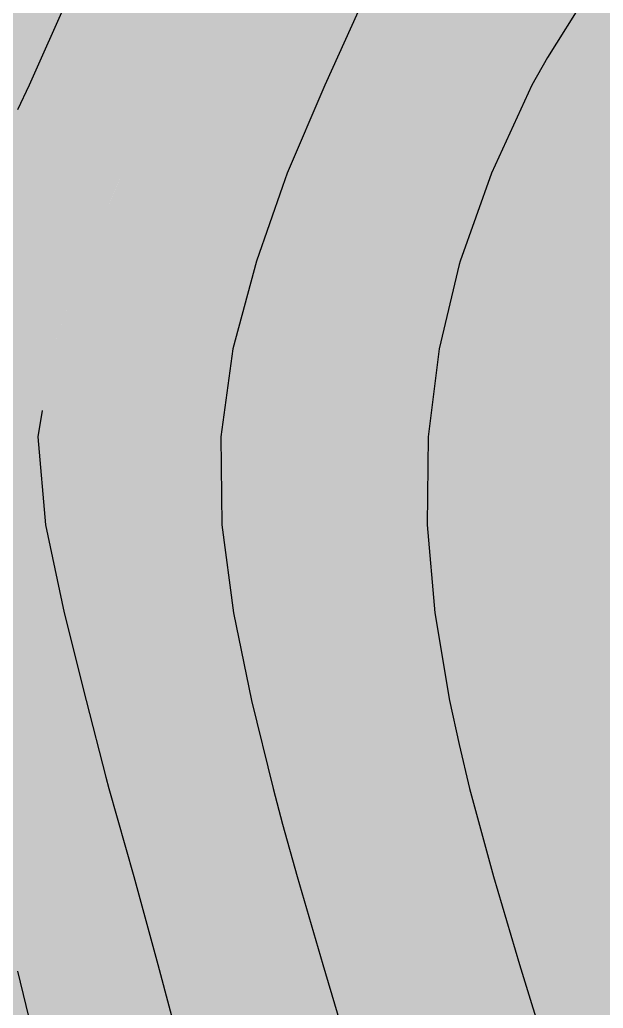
# Model space of a CAD drawing. Header units: inches. Extents: x 79.49066 to 79.49309, y 16.68944 to 16.6915.
# Drawn here: x 79.4924326 to 79.4925635, y 16.6898644 to 16.6900863 of the extents above; entities that cross this region are included whole.
import ezdxf

# ---------------------------------------------------------------- set-up
doc = ezdxf.new("R2010")
doc.units = ezdxf.units.IN
doc.header["$MEASUREMENT"] = 0
doc.layers.add('Contours_csv_excel_file_grd', color=7, linetype='CONTINUOUS')

msp = doc.modelspace()

# ---------------------------------------------------------------- hatches: boundary and pattern name
at = {"layer": 'Contours_csv_excel_file_grd', "true_color": 0x5438ff}
msp.add_hatch(color=180, dxfattribs=at).paths.add_polyline_path([(79.49250659, 16.689519), (79.49250239, 16.68953874), (79.49249826, 16.68955847), (79.49249416, 16.68957821), (79.49249369, 16.6895805), (79.49249157, 16.68959073), (79.49249015, 16.68959795), (79.49248625, 16.68961769), (79.49248234, 16.68963742), (79.4924784, 16.68965716), (79.49247441, 16.6896769), (79.49247174, 16.68968978), (79.49247041, 16.68969664), (79.49246705, 16.68971346), (79.49246647, 16.68971637), (79.49246244, 16.68973611), (79.49245831, 16.68975585), (79.49245405, 16.68977559), (79.49245191, 16.68978509), (79.49244979, 16.68979532), (79.49244554, 16.68981506), (79.49244182, 16.68983172), (79.49244114, 16.6898348), (79.49243654, 16.68985454), (79.49243209, 16.68987274), (79.49243175, 16.68987427), (79.49242713, 16.68989401), (79.49242228, 16.68991375), (79.49241773, 16.68993119), (79.49241713, 16.68993348), (79.49241226, 16.68995084), (79.49241168, 16.68995322), (79.49240685, 16.68997296), (79.4924023, 16.6899927), (79.49240582, 16.69001243), (79.49241226, 16.69002575), (79.49241558, 16.69003217), (79.49241664, 16.69003426), (79.49242566, 16.69005191), (79.49243209, 16.69006613), (79.49243474, 16.69007165), (79.49243675, 16.69007618), (79.49244351, 16.69009138), (79.49245109, 16.69011112), (79.49245191, 16.69011353), (79.49245633, 16.69012511), (79.49245853, 16.69013086), (79.49246495, 16.6901506), (79.49247023, 16.69017033), (79.49247174, 16.69017626), (79.49247818, 16.69019007), (79.49248012, 16.69019187), (79.49249157, 16.69020249), (79.49250023, 16.69020981), (79.49251139, 16.69021841), (79.49251353, 16.69021997), (79.49252661, 16.69022955), (79.49253122, 16.69023305), (79.49253939, 16.69023867), (79.49255104, 16.69024668), (79.49255521, 16.69024928), (79.49256699, 16.69025686), (79.49257087, 16.69025936), (79.49258699, 16.69026902), (79.4925907, 16.6902712), (79.49259645, 16.69027438), (79.49261052, 16.69028216), (79.49262249, 16.69028876), (79.49262559, 16.69029036), (79.49263035, 16.69029281), (79.49265017, 16.69030349), (79.49265047, 16.69030366), (79.49265892, 16.69030849), (79.49266893, 16.69031409), (79.49267, 16.69031469), (79.49267, 16.69032317), (79.49267, 16.69032823), (79.49267, 16.69033238), (79.49267, 16.69034269), (79.49267, 16.69034797), (79.49267, 16.69035471), (79.49265906, 16.69034797), (79.49265017, 16.69034269), (79.49263035, 16.69033238), (79.49262108, 16.69032823), (79.49261052, 16.69032317), (79.49259201, 16.69031469), (79.4925907, 16.69031409), (79.49257964, 16.69030849), (79.49257087, 16.69030366), (79.49257062, 16.69030349), (79.4925547, 16.69029281), (79.49255104, 16.69029036), (79.49254915, 16.69028876), (79.49254092, 16.69028216), (79.49253122, 16.69027438), (79.49252786, 16.6902712), (79.49252556, 16.69026902), (79.4925143, 16.69025936), (79.49251139, 16.69025686), (79.49250369, 16.69024928), (79.49250071, 16.69024668), (79.49249157, 16.69023867), (79.49248605, 16.69023305), (79.49248261, 16.69022955), (79.49247174, 16.69021997), (79.49247045, 16.69021841), (79.49246337, 16.69020981), (79.49245869, 16.69020249), (79.49245191, 16.69019187), (79.49245109, 16.69019007), (79.49244777, 16.69017626), (79.49244635, 16.69017033), (79.4924409, 16.6901506), (79.49243427, 16.69013086), (79.49243209, 16.69012511), (79.49242798, 16.69011353), (79.49242713, 16.69011112), (79.49241919, 16.69009138), (79.49241226, 16.69007618), (79.49241036, 16.69007165), (79.49240786, 16.69006613), (79.49240142, 16.69005191), (79.49239243, 16.69003426), (79.49239155, 16.69003217), (79.492389, 16.69002575), (79.4923837, 16.69001243), (79.49238125, 16.6899927), (79.49238414, 16.68997296), (79.49238798, 16.68995322), (79.49238846, 16.68995084), (79.49239199, 16.68993348), (79.49239243, 16.68993119), (79.49239637, 16.68991375), (79.49240053, 16.68989401), (79.49240446, 16.68987427), (79.49240475, 16.68987274), (79.49240819, 16.68985454), (79.49241174, 16.6898348), (79.49241226, 16.68983172), (79.49241536, 16.68981506), (79.49241885, 16.68979532), (79.49242059, 16.68978509), (79.49242221, 16.68977559), (79.49242546, 16.68975585), (79.4924286, 16.68973611), (79.49243166, 16.68971637), (79.49243209, 16.68971346), (79.49243475, 16.68969664), (79.49243581, 16.68968978), (79.49243778, 16.6896769), (79.49244074, 16.68965716), (79.49244364, 16.68963742), (79.49244651, 16.68961769), (79.49244938, 16.68959795), (79.49245043, 16.68959073), (79.49245191, 16.6895805), (79.49245227, 16.68957821), (79.49245529, 16.68955847), (79.49245836, 16.68953874), (79.4924615, 16.689519)])
at = {"layer": 'Contours_csv_excel_file_grd', "true_color": 0x5e3fff}
msp.add_hatch(color=173, dxfattribs=at).paths.add_polyline_path([(79.49255574, 16.689519), (79.49255104, 16.6895361), (79.49255035, 16.68953874), (79.49254519, 16.68955847), (79.49254005, 16.68957821), (79.49253679, 16.68959073), (79.49253491, 16.68959795), (79.49253122, 16.68961207), (79.49252983, 16.68961769), (79.4925249, 16.68963742), (79.49251993, 16.68965716), (79.4925149, 16.6896769), (79.49251155, 16.68968978), (79.49251139, 16.6896904), (79.49250988, 16.68969664), (79.49250496, 16.68971637), (79.49249995, 16.68973611), (79.49249482, 16.68975585), (79.49249157, 16.68976803), (79.49248969, 16.68977559), (79.49248726, 16.68978509), (79.49248464, 16.68979532), (79.49247945, 16.68981506), (79.4924741, 16.6898348), (79.49247174, 16.68984324), (79.49246882, 16.68985454), (79.49246399, 16.68987274), (79.49246358, 16.68987427), (79.49245819, 16.68989401), (79.49245263, 16.68991375), (79.49245191, 16.68991632), (79.49244751, 16.68993348), (79.49244319, 16.68995084), (79.4924426, 16.68995322), (79.49243839, 16.68997296), (79.49243666, 16.6899927), (79.49244005, 16.69001243), (79.49244492, 16.69002575), (79.49244727, 16.69003217), (79.49245191, 16.69004319), (79.49245564, 16.69005191), (79.49246191, 16.69006613), (79.49246434, 16.69007165), (79.49247174, 16.69008972), (79.49247248, 16.69009138), (79.4924811, 16.69011112), (79.49248209, 16.69011353), (79.49248923, 16.69013086), (79.49249157, 16.69013665), (79.49249887, 16.6901506), (79.49251139, 16.6901699), (79.49251177, 16.69017033), (79.4925183, 16.69017626), (79.49253122, 16.69018797), (79.49253407, 16.69019007), (79.49255104, 16.69020127), (79.49255316, 16.69020249), (79.49256591, 16.69020981), (79.49257087, 16.69021265), (79.49258172, 16.69021841), (79.4925907, 16.69022317), (79.49260174, 16.69022955), (79.49260779, 16.69023305), (79.49261052, 16.69023463), (79.49262941, 16.69024668), (79.49263035, 16.69024728), (79.4926334, 16.69024928), (79.49264994, 16.69025936), (79.49265017, 16.6902595), (79.49266578, 16.69026902), (79.49266951, 16.6902712), (79.49267, 16.69027148), (79.49267, 16.69028216), (79.49267, 16.69028876), (79.49267, 16.69029281), (79.49267, 16.69030349), (79.49267, 16.69030849), (79.49267, 16.69031469), (79.49265892, 16.69030849), (79.49265017, 16.69030349), (79.49263035, 16.69029281), (79.49262249, 16.69028876), (79.49261052, 16.69028216), (79.49259121, 16.69027148), (79.4925907, 16.6902712), (79.49258699, 16.69026902), (79.49257111, 16.6902595), (79.49257087, 16.69025936), (79.49255521, 16.69024928), (79.492552, 16.69024728), (79.49255104, 16.69024668), (79.49253352, 16.69023463), (79.49253122, 16.69023305), (79.49252661, 16.69022955), (79.4925179, 16.69022317), (79.49251139, 16.69021841), (79.49250392, 16.69021265), (79.49250023, 16.69020981), (79.49249157, 16.69020249), (79.49249025, 16.69020127), (79.49247818, 16.69019007), (79.4924772, 16.69018797), (79.49247174, 16.69017626), (79.49247023, 16.69017033), (79.49247012, 16.6901699), (79.49246495, 16.6901506), (79.49246042, 16.69013665), (79.49245853, 16.69013086), (79.49245191, 16.69011353), (79.49245109, 16.69011112), (79.49244351, 16.69009138), (79.49244277, 16.69008972), (79.49243474, 16.69007165), (79.49243209, 16.69006613), (79.49242566, 16.69005191), (79.49242121, 16.69004319), (79.49241558, 16.69003217), (79.49241226, 16.69002575), (79.49240582, 16.69001243), (79.4924023, 16.6899927), (79.49240685, 16.68997296), (79.49241168, 16.68995322), (79.49241226, 16.68995084), (79.49241713, 16.68993348), (79.49242161, 16.68991632), (79.49242228, 16.68991375), (79.49242713, 16.68989401), (79.49243175, 16.68987427), (79.49243209, 16.68987274), (79.49243654, 16.68985454), (79.49243917, 16.68984324), (79.49244114, 16.6898348), (79.49244554, 16.68981506), (79.49244979, 16.68979532), (79.49245191, 16.68978509), (79.49245405, 16.68977559), (79.49245568, 16.68976803), (79.49245831, 16.68975585), (79.49246244, 16.68973611), (79.49246647, 16.68971637), (79.49247041, 16.68969664), (79.49247162, 16.6896904), (79.49247174, 16.68968978), (79.49247441, 16.6896769), (79.4924784, 16.68965716), (79.49248234, 16.68963742), (79.49248625, 16.68961769), (79.49248736, 16.68961207), (79.49249015, 16.68959795), (79.49249157, 16.68959073), (79.49249416, 16.68957821), (79.49249826, 16.68955847), (79.49250239, 16.68953874), (79.49250296, 16.6895361), (79.49250659, 16.689519)])
at = {"layer": 'Contours_csv_excel_file_grd', "true_color": 0x6845ff}
msp.add_hatch(color=173, dxfattribs=at).paths.add_polyline_path([(79.49261017, 16.689519), (79.49260463, 16.6895361), (79.49260378, 16.68953874), (79.49259739, 16.68955847), (79.49259099, 16.68957821), (79.4925907, 16.68957911), (79.49258485, 16.68959795), (79.49258045, 16.68961207), (79.4925787, 16.68961769), (79.4925725, 16.68963742), (79.49257087, 16.68964254), (79.49256648, 16.68965716), (79.49256047, 16.6896769), (79.4925563, 16.6896904), (79.49255438, 16.68969664), (79.49255104, 16.68970724), (79.49254835, 16.68971637), (79.49254241, 16.68973611), (79.49253637, 16.68975585), (79.49253255, 16.68976803), (79.49253122, 16.68977229), (79.49253025, 16.68977559), (79.49252437, 16.68979532), (79.49251837, 16.68981506), (79.49251225, 16.6898348), (79.49251139, 16.68983753), (79.49250973, 16.68984324), (79.49250644, 16.68985454), (79.49250065, 16.68987427), (79.49249487, 16.68989401), (79.49249157, 16.68990573), (79.49248944, 16.68991375), (79.49248881, 16.68991632), (79.49248463, 16.68993348), (79.49248055, 16.68995322), (79.49247793, 16.68997296), (79.4924777, 16.6899927), (79.49248045, 16.69001243), (79.49248576, 16.69003217), (79.49248958, 16.69004319), (79.49249157, 16.6900489), (79.49249265, 16.69005191), (79.49250103, 16.69007165), (79.49250921, 16.69008972), (79.49250996, 16.69009138), (79.49251139, 16.69009435), (79.49252079, 16.69011112), (79.49253122, 16.69012739), (79.49253391, 16.69013086), (79.49253934, 16.69013665), (79.49255104, 16.69014915), (79.4925527, 16.6901506), (79.49257087, 16.69016389), (79.49258099, 16.6901699), (79.49258171, 16.69017033), (79.4925907, 16.69017508), (79.49261052, 16.69018402), (79.49261731, 16.69018797), (79.49262092, 16.69019007), (79.49263035, 16.69019654), (79.49263688, 16.69020127), (79.49264867, 16.69020981), (79.49265017, 16.69021092), (79.49265271, 16.69021265), (79.49266822, 16.69022317), (79.49267, 16.69022438), (79.49267, 16.69022955), (79.49267, 16.69023463), (79.49267, 16.69024728), (79.49267, 16.69024928), (79.49267, 16.6902595), (79.49267, 16.69026902), (79.49267, 16.69027148), (79.49266578, 16.69026902), (79.49265017, 16.6902595), (79.4926334, 16.69024928), (79.49263035, 16.69024728), (79.49261052, 16.69023463), (79.49260174, 16.69022955), (79.49259279, 16.69022438), (79.4925907, 16.69022317), (79.49257087, 16.69021265), (79.49256786, 16.69021092), (79.49256591, 16.69020981), (79.49255104, 16.69020127), (79.49254387, 16.69019654), (79.49253407, 16.69019007), (79.49253122, 16.69018797), (79.49252687, 16.69018402), (79.49251701, 16.69017508), (79.49251177, 16.69017033), (79.49251139, 16.6901699), (79.49250749, 16.69016389), (79.49249887, 16.6901506), (79.49249812, 16.69014915), (79.49249157, 16.69013665), (79.49248923, 16.69013086), (79.4924878, 16.69012739), (79.4924811, 16.69011112), (79.49247378, 16.69009435), (79.49247248, 16.69009138), (79.49247174, 16.69008972), (79.49246434, 16.69007165), (79.49245564, 16.69005191), (79.49245436, 16.6900489), (79.49245191, 16.69004319), (79.49244727, 16.69003217), (79.49244005, 16.69001243), (79.49243666, 16.6899927), (79.49243839, 16.68997296), (79.4924426, 16.68995322), (79.49244751, 16.68993348), (79.49245191, 16.68991632), (79.49245263, 16.68991375), (79.49245489, 16.68990573), (79.49245819, 16.68989401), (79.49246358, 16.68987427), (79.49246882, 16.68985454), (79.49247174, 16.68984324), (79.49247334, 16.68983753), (79.4924741, 16.6898348), (79.49247945, 16.68981506), (79.49248464, 16.68979532), (79.49248969, 16.68977559), (79.49249051, 16.68977229), (79.49249157, 16.68976803), (79.49249482, 16.68975585), (79.49249995, 16.68973611), (79.49250496, 16.68971637), (79.49250723, 16.68970724), (79.49250988, 16.68969664), (79.49251139, 16.6896904), (79.4925149, 16.6896769), (79.49251993, 16.68965716), (79.49252361, 16.68964254), (79.4925249, 16.68963742), (79.49252983, 16.68961769), (79.49253122, 16.68961207), (79.49253491, 16.68959795), (79.49253981, 16.68957911), (79.49254005, 16.68957821), (79.49254519, 16.68955847), (79.49255035, 16.68953874), (79.49255104, 16.6895361), (79.49255574, 16.689519)])
at = {"layer": 'Contours_csv_excel_file_grd', "true_color": 0x724cff}
msp.add_hatch(color=171, dxfattribs=at).paths.add_polyline_path([(79.49267, 16.689519), (79.49267, 16.68952371), (79.49266426, 16.68953874), (79.49265668, 16.68955847), (79.49265017, 16.68957532), (79.49264911, 16.68957821), (79.49264878, 16.68957911), (79.4926418, 16.68959795), (79.49263443, 16.68961769), (79.49263035, 16.68962848), (79.49262715, 16.68963742), (79.49262529, 16.68964254), (79.49262, 16.68965716), (79.49261276, 16.6896769), (79.49261052, 16.68968292), (79.49260571, 16.68969664), (79.49260193, 16.68970724), (79.49259868, 16.68971637), (79.49259152, 16.68973611), (79.4925907, 16.68973836), (79.49258465, 16.68975585), (79.49257889, 16.68977229), (79.49257773, 16.68977559), (79.49257087, 16.68979485), (79.49257071, 16.68979532), (79.4925641, 16.68981506), (79.49255744, 16.6898348), (79.49255652, 16.68983753), (79.49255104, 16.68985378), (79.49255081, 16.68985454), (79.49254475, 16.68987427), (79.49253892, 16.68989401), (79.49253572, 16.68990573), (79.49253352, 16.68991375), (79.49253122, 16.68992362), (79.49252903, 16.68993348), (79.49252576, 16.68995322), (79.49252401, 16.68997296), (79.49252426, 16.6899927), (79.49252674, 16.69001243), (79.49253122, 16.69003141), (79.49253141, 16.69003217), (79.49253739, 16.6900489), (79.49253847, 16.69005191), (79.49254753, 16.69007165), (79.49255104, 16.69007787), (79.49255945, 16.69009138), (79.49256176, 16.69009435), (79.49257087, 16.69010607), (79.49257527, 16.69011112), (79.4925907, 16.69012539), (79.49259311, 16.69012739), (79.49259731, 16.69013086), (79.49261052, 16.69013999), (79.49262465, 16.69014915), (79.49262688, 16.6901506), (79.49263035, 16.69015263), (79.49264886, 16.69016389), (79.49265017, 16.69016469), (79.49265955, 16.69017033), (79.49266718, 16.69017508), (79.49267, 16.69017684), (79.49267, 16.69018402), (79.49267, 16.69019007), (79.49267, 16.69019654), (79.49267, 16.69020981), (79.49267, 16.69021092), (79.49267, 16.69022438), (79.49265017, 16.69021092), (79.49264867, 16.69020981), (79.49263035, 16.69019654), (79.49262092, 16.69019007), (79.49261052, 16.69018402), (79.49259459, 16.69017684), (79.4925907, 16.69017508), (79.49258171, 16.69017033), (79.49257221, 16.69016469), (79.49257087, 16.69016389), (79.49255549, 16.69015263), (79.4925527, 16.6901506), (79.49255104, 16.69014915), (79.49254246, 16.69013999), (79.49253391, 16.69013086), (79.49253122, 16.69012739), (79.49252994, 16.69012539), (79.49252079, 16.69011112), (79.49251796, 16.69010607), (79.49251139, 16.69009435), (79.49250996, 16.69009138), (79.49250384, 16.69007787), (79.49250103, 16.69007165), (79.49249265, 16.69005191), (79.49249157, 16.6900489), (79.49248576, 16.69003217), (79.49248556, 16.69003141), (79.49248045, 16.69001243), (79.4924777, 16.6899927), (79.49247793, 16.68997296), (79.49248055, 16.68995322), (79.49248463, 16.68993348), (79.49248703, 16.68992362), (79.49248944, 16.68991375), (79.49249157, 16.68990573), (79.49249487, 16.68989401), (79.49250065, 16.68987427), (79.49250644, 16.68985454), (79.49250666, 16.68985378), (79.49251139, 16.68983753), (79.49251225, 16.6898348), (79.49251837, 16.68981506), (79.49252437, 16.68979532), (79.49252451, 16.68979485), (79.49253025, 16.68977559), (79.49253122, 16.68977229), (79.49253637, 16.68975585), (79.49254173, 16.68973836), (79.49254241, 16.68973611), (79.49254835, 16.68971637), (79.49255104, 16.68970724), (79.49255438, 16.68969664), (79.49255861, 16.68968292), (79.49256047, 16.6896769), (79.49256648, 16.68965716), (79.49257087, 16.68964254), (79.4925725, 16.68963742), (79.49257531, 16.68962848), (79.4925787, 16.68961769), (79.49258485, 16.68959795), (79.4925907, 16.68957911), (79.49259099, 16.68957821), (79.49259193, 16.68957532), (79.49259739, 16.68955847), (79.49260378, 16.68953874), (79.49260864, 16.68952371), (79.49261017, 16.689519)])
at = {"layer": 'Contours_csv_excel_file_grd', "true_color": 0x7b52ff}
msp.add_hatch(color=171, dxfattribs=at).paths.add_polyline_path([(79.49267, 16.68953874), (79.49267, 16.68955847), (79.49267, 16.68957532), (79.49267, 16.68957821), (79.49267, 16.68959795), (79.49267, 16.68961769), (79.49267, 16.68962848), (79.49267, 16.68963742), (79.49267, 16.68965716), (79.49267, 16.6896769), (79.49267, 16.68968292), (79.49267, 16.68968852), (79.49266672, 16.68969664), (79.49265866, 16.68971637), (79.49265046, 16.68973611), (79.49265017, 16.68973681), (79.49264956, 16.68973836), (79.49264266, 16.68975585), (79.49263477, 16.68977559), (79.49263035, 16.68978659), (79.49262721, 16.68979485), (79.49262703, 16.68979532), (79.49261957, 16.68981506), (79.4926121, 16.6898348), (79.49261052, 16.68983909), (79.49260543, 16.68985378), (79.49260517, 16.68985454), (79.49259857, 16.68987427), (79.49259234, 16.68989401), (79.4925907, 16.68989985), (79.49258703, 16.68991375), (79.49258486, 16.68992362), (79.49258269, 16.68993348), (79.49257954, 16.68995322), (79.49257795, 16.68997296), (79.49257825, 16.6899927), (79.4925807, 16.69001243), (79.49258529, 16.69003141), (79.49258548, 16.69003217), (79.4925907, 16.6900461), (79.49259293, 16.69005191), (79.49260372, 16.69007165), (79.49260839, 16.69007787), (79.49261052, 16.69008072), (79.49261897, 16.69009138), (79.49263035, 16.69010217), (79.49263504, 16.69010607), (79.49264113, 16.69011112), (79.49265017, 16.69011747), (79.4926633, 16.69012539), (79.49267, 16.69012944), (79.49267, 16.69013086), (79.49267, 16.69013999), (79.49267, 16.6901506), (79.49267, 16.69015263), (79.49267, 16.69016469), (79.49267, 16.69017033), (79.49267, 16.69017684), (79.49265955, 16.69017033), (79.49265017, 16.69016469), (79.49263035, 16.69015263), (79.49262688, 16.6901506), (79.49261052, 16.69013999), (79.49259731, 16.69013086), (79.4925956, 16.69012944), (79.4925907, 16.69012539), (79.49258213, 16.69011747), (79.49257527, 16.69011112), (79.49257087, 16.69010607), (79.49256784, 16.69010217), (79.49255945, 16.69009138), (79.49255282, 16.69008072), (79.49255104, 16.69007787), (79.49254753, 16.69007165), (79.49253847, 16.69005191), (79.49253639, 16.6900461), (79.49253141, 16.69003217), (79.49253122, 16.69003141), (79.49252674, 16.69001243), (79.49252426, 16.6899927), (79.49252401, 16.68997296), (79.49252576, 16.68995322), (79.49252903, 16.68993348), (79.49253122, 16.68992362), (79.49253352, 16.68991375), (79.49253733, 16.68989985), (79.49253892, 16.68989401), (79.49254475, 16.68987427), (79.49255081, 16.68985454), (79.49255104, 16.68985378), (79.49255599, 16.68983909), (79.49255744, 16.6898348), (79.4925641, 16.68981506), (79.49257071, 16.68979532), (79.49257087, 16.68979485), (79.49257382, 16.68978659), (79.49257773, 16.68977559), (79.49258465, 16.68975585), (79.4925907, 16.68973836), (79.49259126, 16.68973681), (79.49259152, 16.68973611), (79.49259868, 16.68971637), (79.49260571, 16.68969664), (79.49260856, 16.68968852), (79.49261052, 16.68968292), (79.49261276, 16.6896769), (79.49262, 16.68965716), (79.49262715, 16.68963742), (79.49263035, 16.68962848), (79.49263443, 16.68961769), (79.4926418, 16.68959795), (79.49264911, 16.68957821), (79.49265017, 16.68957532), (79.49265668, 16.68955847), (79.49266426, 16.68953874), (79.49267, 16.68952371)])
at = {"layer": 'Contours_csv_excel_file_grd', "true_color": 0x000000}
for points in [[(79.49248726, 16.69007807), (79.4924874, 16.6900781), (79.49248748, 16.69007811), (79.49248761, 16.69007815), (79.49248768, 16.69007817), (79.4924878, 16.69007823), (79.49248786, 16.69007826), (79.49248803, 16.69007839), (79.49248813, 16.69007849), (79.4924882, 16.69007855), (79.49248836, 16.69007874), (79.49248841, 16.69007882), (79.49248852, 16.69007897), (79.49248853, 16.69007898), (79.49248863, 16.69007916), (79.49248867, 16.69007922), (79.49248872, 16.69007933), (79.4924888, 16.69007951), (79.49248888, 16.69007969), (79.49248895, 16.69007983), (79.49248896, 16.69007987), (79.49248903, 16.69008007), (79.49248911, 16.69008029), (79.49248918, 16.69008049), (79.49248918, 16.69008052), (79.49248925, 16.69008078), (79.49248925, 16.69008079), (79.49248929, 16.69008106), (79.49248929, 16.69008107), (79.49248931, 16.69008132), (79.49248931, 16.69008136), (79.4924893, 16.69008156), (79.49248926, 16.69008178), (79.4924892, 16.69008197), (79.49248917, 16.69008201), (79.4924891, 16.69008216), (79.49248896, 16.69008234), (79.49248878, 16.69008252), (79.49248864, 16.69008263), (79.49248856, 16.69008269), (79.4924883, 16.69008286), (79.49248827, 16.69008288), (79.492488, 16.69008303), (79.49248784, 16.69008311), (79.49248742, 16.6900833), (79.49248728, 16.69008336), (79.49248701, 16.69008346), (79.49248665, 16.69008358), (79.49248655, 16.69008361), (79.49248631, 16.69008368), (79.49248623, 16.6900837), (79.492486, 16.69008374), (79.49248593, 16.69008375), (79.49248571, 16.69008377), (79.49248566, 16.69008378), (79.49248541, 16.69008377), (79.49248528, 16.69008375), (79.49248519, 16.69008374), (79.49248506, 16.6900837), (79.492485, 16.69008368), (79.49248488, 16.69008361), (79.49248482, 16.69008358), (79.49248465, 16.69008346), (79.49248454, 16.69008336), (79.49248448, 16.6900833), (79.49248432, 16.69008311), (79.49248426, 16.69008303), (79.49248416, 16.69008288), (79.49248415, 16.69008286), (79.49248405, 16.69008269), (79.49248401, 16.69008263), (79.49248396, 16.69008252), (79.49248388, 16.69008234), (79.49248379, 16.69008216), (79.49248373, 16.69008201), (79.49248371, 16.69008197), (79.49248364, 16.69008178), (79.49248357, 16.69008156), (79.4924835, 16.69008136), (79.49248349, 16.69008132), (79.49248343, 16.69008107), (79.49248343, 16.69008106), (79.49248339, 16.69008079), (79.49248338, 16.69008078), (79.49248337, 16.69008052), (79.49248337, 16.69008049), (79.49248338, 16.69008029), (79.49248342, 16.69008007), (79.49248348, 16.69007987), (79.4924835, 16.69007983), (79.49248358, 16.69007969), (79.49248372, 16.69007951), (79.4924839, 16.69007933), (79.49248404, 16.69007922), (79.49248412, 16.69007916), (79.49248438, 16.69007898), (79.49248441, 16.69007897), (79.49248468, 16.69007882), (79.49248484, 16.69007874), (79.49248526, 16.69007855), (79.4924854, 16.69007849), (79.49248567, 16.69007839), (79.49248603, 16.69007826), (79.49248612, 16.69007823), (79.49248636, 16.69007817), (79.49248645, 16.69007815), (79.49248667, 16.69007811), (79.49248674, 16.6900781), (79.49248697, 16.69007807), (79.49248702, 16.69007807)], [(79.49246674, 16.69007506), (79.4924667, 16.69007516), (79.49246647, 16.69007558), (79.4924664, 16.69007571), (79.49246606, 16.69007623), (79.49246595, 16.69007638), (79.49246567, 16.69007672), (79.49246565, 16.69007674), (79.49246532, 16.69007708), (79.49246523, 16.69007718), (79.49246474, 16.69007761), (79.49246462, 16.6900777), (79.49246424, 16.69007798), (79.4924642, 16.69007801), (79.49246384, 16.69007824), (79.49246361, 16.69007838), (79.49246344, 16.69007847), (79.49246303, 16.69007869), (79.49246299, 16.69007871), (79.4924626, 16.69007888), (79.49246232, 16.690079), (79.49246219, 16.69007905), (79.49246177, 16.6900792), (79.49246153, 16.69007929), (79.49246136, 16.69007933), (79.49246094, 16.69007944), (79.49246074, 16.69007949), (79.49246053, 16.69007953), (79.49246012, 16.6900796), (79.49245997, 16.69007962), (79.49245965, 16.69007964), (79.49245927, 16.69007967), (79.4924592, 16.69007967), (79.49245882, 16.69007967), (79.49245845, 16.69007964), (79.49245828, 16.69007962), (79.49245808, 16.6900796), (79.49245772, 16.69007953), (79.49245757, 16.69007949), (79.49245736, 16.69007944), (79.49245701, 16.69007933), (79.49245689, 16.69007929), (79.49245666, 16.6900792), (79.49245632, 16.69007905), (79.49245623, 16.690079), (79.49245598, 16.69007888), (79.49245569, 16.69007871), (79.49245565, 16.69007869), (79.49245533, 16.69007847), (79.49245521, 16.69007838), (79.49245501, 16.69007824), (79.49245475, 16.69007801), (79.49245471, 16.69007798), (79.49245441, 16.6900777), (79.49245432, 16.69007761), (79.49245392, 16.69007718), (79.49245382, 16.69007708), (79.49245354, 16.69007674), (79.49245353, 16.69007672), (79.49245328, 16.69007638), (79.49245318, 16.69007623), (79.49245285, 16.69007571), (79.49245277, 16.69007558), (79.49245255, 16.69007516), (79.49245249, 16.69007506)], [(79.4924542, 16.69006376), (79.4924543, 16.69006378), (79.49245438, 16.69006383), (79.49245443, 16.69006386), (79.4924545, 16.69006394), (79.49245453, 16.69006398), (79.4924546, 16.69006412), (79.4924546, 16.69006412), (79.49245463, 16.69006426), (79.49245463, 16.69006438), (79.49245463, 16.69006447), (79.49245462, 16.69006451), (79.4924546, 16.69006465), (79.49245459, 16.69006474), (79.49245455, 16.69006495), (79.49245452, 16.69006507), (79.49245451, 16.69006514), (79.49245446, 16.6900654), (79.49245438, 16.69006583), (79.49245437, 16.69006587), (79.49245429, 16.69006652), (79.49245425, 16.69006683), (79.49245424, 16.69006695), (79.49245421, 16.69006736), (79.49245421, 16.69006741), (79.49245418, 16.69006792), (79.49245419, 16.69006845), (79.49245419, 16.69006903), (79.49245419, 16.69006912), (79.49245423, 16.69006963), (79.49245424, 16.69006975), (79.49245434, 16.69007026), (79.49245436, 16.69007038), (79.4924545, 16.69007093), (79.49245453, 16.69007103), (79.49245474, 16.69007161), (79.49245476, 16.69007168), (79.49245502, 16.69007225), (79.49245505, 16.69007231), (79.4924553, 16.69007277), (79.49245547, 16.69007302), (79.49245562, 16.69007323), (79.49245596, 16.69007364), (79.49245605, 16.69007373), (79.49245633, 16.690074), (79.49245671, 16.69007431), (79.49245711, 16.69007456), (79.49245741, 16.6900747), (79.49245752, 16.69007476), (79.49245795, 16.6900749), (79.49245839, 16.690075), (79.49245884, 16.69007505), (79.49245931, 16.69007506), (79.49245249, 16.69007506), (79.49245249, 16.69007505), (79.49245246, 16.690075), (79.49245241, 16.6900749), (79.49245233, 16.69007476), (79.4924523, 16.6900747), (79.49245224, 16.69007456), (79.49245213, 16.69007431), (79.49245199, 16.690074), (79.49245187, 16.69007373), (79.49245184, 16.69007364), (79.49245168, 16.69007323), (79.4924516, 16.69007302), (79.49245152, 16.69007277), (79.49245138, 16.69007231), (79.49245136, 16.69007225), (79.49245121, 16.69007168), (79.4924512, 16.69007161), (79.49245108, 16.69007103), (79.49245106, 16.69007093), (79.49245097, 16.69007038), (79.49245096, 16.69007026), (79.4924509, 16.69006975), (79.49245089, 16.69006963), (79.49245085, 16.69006912), (79.49245084, 16.69006903), (79.49245083, 16.69006845), (79.49245085, 16.69006792), (79.49245088, 16.69006741), (79.49245088, 16.69006736), (79.49245092, 16.69006695), (79.49245094, 16.69006683), (79.49245098, 16.69006652), (79.49245112, 16.69006587), (79.49245112, 16.69006583), (79.49245125, 16.6900654), (79.49245138, 16.69006514), (79.49245143, 16.69006507), (79.4924515, 16.69006495), (79.49245171, 16.69006474), (79.49245179, 16.69006465), (79.49245198, 16.69006451), (79.49245205, 16.69006447), (79.4924522, 16.69006438), (79.49245246, 16.69006426), (79.49245278, 16.69006412), (79.49245279, 16.69006412), (79.49245316, 16.69006398), (79.49245324, 16.69006394), (79.4924535, 16.69006386), (79.49245361, 16.69006383), (79.49245381, 16.69006378), (79.49245389, 16.69006376), (79.49245412, 16.69006375)], [(79.49246726, 16.69007065), (79.49246722, 16.69007067), (79.49246724, 16.69007079), (79.49246733, 16.69007136), (79.49246733, 16.69007137), (79.49246736, 16.6900719), (79.49246737, 16.69007206), (79.49246736, 16.69007241), (79.49246735, 16.69007273), (79.49246733, 16.69007288), (79.49246728, 16.69007332), (79.49246727, 16.69007337), (79.49246719, 16.69007372), (79.49246713, 16.690074), (79.4924671, 16.69007407), (79.492467, 16.69007439), (79.49246694, 16.69007459), (79.49246691, 16.69007466), (79.49246684, 16.69007482), (79.49246679, 16.69007494), (79.49246676, 16.69007502), (79.49246674, 16.69007506), (79.49245931, 16.69007506), (79.49245977, 16.69007502), (79.49246024, 16.69007494), (79.4924607, 16.69007482), (79.49246115, 16.69007466), (79.49246129, 16.69007459), (79.49246174, 16.69007439), (79.49246229, 16.69007407), (79.49246239, 16.690074), (79.49246278, 16.69007372), (79.49246315, 16.69007337), (79.49246321, 16.69007332), (79.4924636, 16.69007288), (79.49246371, 16.69007273), (79.49246393, 16.69007241), (79.49246412, 16.69007206), (79.49246421, 16.6900719), (79.49246442, 16.69007137), (79.49246443, 16.69007136), (79.4924646, 16.69007079), (79.49246462, 16.69007067), (79.49246462, 16.69007065)], [(79.4924815, 16.69007099), (79.49248144, 16.69007108), (79.49248126, 16.69007135), (79.49248119, 16.69007146), (79.49248091, 16.69007183), (79.49248078, 16.69007199), (79.49248061, 16.69007219), (79.49248029, 16.69007253), (79.49248024, 16.69007258), (79.49247994, 16.69007286), (79.49247965, 16.69007311), (79.49247958, 16.69007317), (79.4924792, 16.69007347), (79.49247902, 16.69007358), (79.49247879, 16.69007374), (79.49247837, 16.690074), (79.49247836, 16.690074), (79.49247791, 16.69007425), (79.49247768, 16.69007436), (79.49247744, 16.69007448), (79.49247702, 16.69007466), (79.49247695, 16.69007469), (79.49247635, 16.69007489), (79.49247626, 16.69007493), (79.49247569, 16.69007507), (79.49247557, 16.6900751), (79.492475, 16.69007517), (79.49247487, 16.69007519), (79.49247417, 16.69007522), (79.49247376, 16.69007519), (79.49247347, 16.69007517), (79.49247297, 16.6900751), (79.49247279, 16.69007507), (79.49247226, 16.69007493), (79.49247213, 16.69007489), (79.49247157, 16.69007469), (79.49247149, 16.69007466), (79.49247111, 16.69007448), (79.49247087, 16.69007436), (79.49247069, 16.69007425), (79.49247028, 16.690074), (79.49247027, 16.690074), (79.49246991, 16.69007374), (79.49246969, 16.69007358), (79.49246955, 16.69007347), (79.4924692, 16.69007317), (79.49246913, 16.69007311), (79.49246888, 16.69007286), (79.4924686, 16.69007258), (79.49246856, 16.69007253), (79.49246828, 16.69007219), (79.49246811, 16.69007199), (79.492468, 16.69007183), (79.49246774, 16.69007146), (79.49246767, 16.69007135), (79.49246751, 16.69007108), (79.49246746, 16.69007099)], [(79.49246534, 16.69006181), (79.49246549, 16.69006183), (79.49246564, 16.69006189), (79.4924657, 16.69006191), (79.49246587, 16.69006203), (79.49246588, 16.69006204), (79.492466, 16.69006218), (79.49246602, 16.69006221), (79.4924661, 16.69006236), (79.49246611, 16.69006239), (79.49246618, 16.69006257), (79.49246626, 16.69006276), (79.49246634, 16.69006296), (79.49246641, 16.69006315), (79.49246649, 16.69006334), (79.49246657, 16.69006354), (79.49246725, 16.69006522), (79.49246762, 16.69006608), (79.49246762, 16.69006608), (79.492468, 16.69006682), (79.49246803, 16.69006688), (79.49246842, 16.69006753), (79.49246846, 16.69006761), (79.4924689, 16.69006823), (79.49246892, 16.69006827), (79.49246941, 16.69006886), (79.49246946, 16.69006891), (79.49246991, 16.69006938), (79.49247013, 16.69006956), (79.49247044, 16.69006982), (79.49247097, 16.69007019), (79.49247098, 16.6900702), (79.49247154, 16.6900705), (79.49247192, 16.69007065), (79.49246462, 16.69007065), (79.49246465, 16.6900705), (79.4924647, 16.6900702), (79.4924647, 16.69007019), (79.49246473, 16.69006982), (79.49246474, 16.69006956), (79.49246474, 16.69006938), (79.49246473, 16.69006891), (79.49246472, 16.69006886), (79.49246465, 16.69006827), (79.49246465, 16.69006823), (79.49246452, 16.69006761), (79.49246451, 16.69006753), (79.49246432, 16.69006688), (79.4924643, 16.69006682), (79.49246403, 16.69006608), (79.49246403, 16.69006608), (79.49246369, 16.69006522), (79.49246301, 16.69006354), (79.49246295, 16.69006334), (79.49246294, 16.69006315), (79.49246298, 16.69006296), (79.49246308, 16.69006276), (79.49246323, 16.69006257), (79.49246345, 16.69006239), (79.49246351, 16.69006236), (79.49246375, 16.69006221), (79.49246382, 16.69006218), (79.49246413, 16.69006204), (79.49246416, 16.69006203), (79.49246451, 16.69006191), (79.49246457, 16.69006189), (79.49246484, 16.69006183), (79.49246493, 16.69006181), (79.49246524, 16.6900618)], [(79.49247192, 16.69007065), (79.49247211, 16.69007073), (79.49247269, 16.69007089), (79.49247328, 16.69007097), (79.49247388, 16.69007099), (79.49246746, 16.69007099), (79.49246745, 16.69007097), (79.4924674, 16.69007089), (79.49246731, 16.69007073), (79.49246726, 16.69007065)], [(79.49247613, 16.69005409), (79.49247618, 16.6900541), (79.49247635, 16.69005414), (79.49247638, 16.69005414), (79.49247656, 16.69005421), (79.4924766, 16.69005423), (79.49247676, 16.69005434), (79.49247692, 16.69005444), (79.492477, 16.6900545), (79.49247721, 16.69005466), (79.4924774, 16.69005482), (79.49247744, 16.69005485), (79.49247758, 16.69005497), (79.49247774, 16.69005512), (79.49247775, 16.69005513), (79.49247789, 16.69005526), (79.49247804, 16.69005541), (79.49247808, 16.69005545), (79.49247818, 16.69005556), (79.49247831, 16.69005571), (79.49247842, 16.69005583), (79.49247856, 16.69005598), (79.49247878, 16.69005622), (79.49247891, 16.69005638), (79.49247914, 16.69005667), (79.49247934, 16.69005693), (79.49247951, 16.69005716), (79.49247983, 16.69005764), (79.49248012, 16.69005806), (79.49248025, 16.69005826), (79.49248041, 16.69005852), (79.49248062, 16.69005887), (79.49248096, 16.69005951), (79.49248099, 16.69005957), (79.49248128, 16.69006017), (79.49248129, 16.69006019), (79.49248155, 16.69006082), (79.49248159, 16.6900609), (79.49248182, 16.6900615), (79.49248183, 16.69006152), (79.49248202, 16.69006209), (79.49248208, 16.69006228), (79.4924822, 16.69006268), (79.4924823, 16.69006303), (79.49248236, 16.69006325), (79.49248247, 16.69006375), (79.49248248, 16.69006382), (79.49248259, 16.69006438), (79.4924826, 16.69006445), (79.49248266, 16.69006493), (79.49248268, 16.69006512), (79.49248271, 16.69006548), (79.49248273, 16.69006576), (79.49248274, 16.69006601), (79.49248274, 16.69006637), (79.49248274, 16.69006654), (79.49248272, 16.69006695), (79.49248272, 16.69006705), (79.49248268, 16.6900675), (79.49248267, 16.69006754), (79.4924826, 16.69006801), (79.4924826, 16.69006803), (79.49248251, 16.69006849), (79.4924825, 16.6900685), (79.49248239, 16.69006893), (79.49248238, 16.69006896), (79.49248226, 16.69006934), (79.49248224, 16.69006941), (79.49248213, 16.69006971), (79.49248207, 16.69006985), (79.49248199, 16.69007004), (79.49248189, 16.69007027), (79.49248186, 16.69007033), (79.49248173, 16.69007057), (79.49248167, 16.69007068), (79.49248161, 16.69007079), (79.49248153, 16.69007092), (79.4924815, 16.69007099), (79.49247388, 16.69007099), (79.49247449, 16.69007092), (79.4924751, 16.69007079), (79.4924754, 16.69007068), (79.49247572, 16.69007057), (79.49247626, 16.69007033), (79.49247635, 16.69007027), (79.49247676, 16.69007004), (79.49247703, 16.69006985), (79.49247722, 16.69006971), (79.49247756, 16.69006941), (79.49247764, 16.69006934), (79.49247799, 16.69006896), (79.49247802, 16.69006893), (79.49247833, 16.6900685), (79.49247834, 16.69006849), (79.4924786, 16.69006803), (79.49247861, 16.69006801), (79.4924788, 16.69006754), (79.49247882, 16.6900675), (79.49247896, 16.69006705), (79.49247899, 16.69006695), (79.49247906, 16.69006654), (79.49247909, 16.69006637), (79.49247912, 16.69006601), (79.49247914, 16.69006576), (79.49247913, 16.69006548), (79.49247912, 16.69006512), (79.4924791, 16.69006493), (79.49247905, 16.69006445), (79.49247904, 16.69006438), (79.49247892, 16.69006382), (79.49247891, 16.69006375), (79.49247876, 16.69006325), (79.4924787, 16.69006303), (79.49247857, 16.69006268), (79.49247843, 16.69006228), (79.49247834, 16.69006209), (79.4924781, 16.69006152), (79.49247808, 16.6900615), (79.49247778, 16.6900609), (79.49247773, 16.69006082), (79.49247735, 16.69006019), (79.49247734, 16.69006017), (79.49247692, 16.69005957), (79.49247687, 16.69005951), (79.49247634, 16.69005887), (79.49247606, 16.69005852), (79.49247582, 16.69005826), (79.49247564, 16.69005806), (79.49247524, 16.69005764), (79.49247472, 16.69005716), (79.49247448, 16.69005693), (79.49247417, 16.69005667), (79.49247383, 16.69005638), (79.49247363, 16.69005622), (79.49247335, 16.69005598), (79.49247321, 16.69005583), (79.49247314, 16.69005571), (79.4924731, 16.69005556), (79.4924731, 16.69005545), (79.49247311, 16.69005541), (79.49247316, 16.69005526), (79.49247326, 16.69005513), (79.49247326, 16.69005512), (79.49247342, 16.69005497), (79.49247361, 16.69005485), (79.49247366, 16.69005482), (79.49247396, 16.69005466), (79.49247433, 16.6900545), (79.4924745, 16.69005444), (79.49247477, 16.69005434), (79.49247509, 16.69005423), (79.49247514, 16.69005421), (79.49247543, 16.69005414), (79.49247546, 16.69005414), (79.49247571, 16.6900541), (79.49247573, 16.69005409), (79.49247597, 16.69005408)], [(79.49246541, 16.69005331), (79.49246486, 16.6900536), (79.49246468, 16.69005369), (79.49246361, 16.6900542), (79.49246333, 16.69005433), (79.49246253, 16.69005468), (79.4924617, 16.69005503), (79.4924615, 16.69005511), (79.49246047, 16.6900555), (79.49245994, 16.6900557), (79.4924595, 16.69005585), (79.49245856, 16.69005617), (79.49245826, 16.69005628), (79.49245763, 16.69005646), (79.49245677, 16.69005671), (79.49245665, 16.69005675), (79.4924559, 16.69005693), (79.49245515, 16.69005711), (79.49245512, 16.69005712), (79.4924544, 16.69005726), (79.49245439, 16.69005726), (79.49245368, 16.69005737), (79.49245367, 16.69005737), (79.49245298, 16.69005745), (79.49245297, 16.69005745), (79.4924523, 16.6900575), (79.4924523, 16.6900575), (79.49245164, 16.69005751), (79.49245101, 16.6900575), (79.492451, 16.6900575), (79.49245038, 16.69005745), (79.49245038, 16.69005745), (79.49244978, 16.69005737), (79.49244978, 16.69005737), (79.49244921, 16.69005726), (79.49244919, 16.69005726), (79.49244866, 16.69005712), (79.49244863, 16.69005711), (79.49244809, 16.69005693), (79.49244765, 16.69005675), (79.49244757, 16.69005671), (79.49244706, 16.69005646), (79.49244675, 16.69005628), (79.49244658, 16.69005617), (79.49244611, 16.69005585), (79.49244593, 16.6900557), (79.49244567, 16.6900555), (79.49244525, 16.69005511), (79.49244517, 16.69005503), (79.49244484, 16.69005468), (79.49244456, 16.69005433), (79.49244445, 16.6900542), (79.49244409, 16.69005369), (79.49244403, 16.6900536), (79.49244385, 16.69005331)], [(79.49246399, 16.69003652), (79.4924635, 16.69003654), (79.49246299, 16.69003658), (79.49246191, 16.69003673), (79.49246074, 16.69003698), (79.49246067, 16.690037), (79.49245947, 16.69003732), (79.49245922, 16.6900374), (79.4924581, 16.69003775), (79.49245793, 16.69003781), (79.49245673, 16.69003823), (79.49245663, 16.69003827), (79.49245561, 16.69003866), (79.49245505, 16.69003888), (79.49245451, 16.6900391), (79.49245385, 16.69003938), (79.49245345, 16.69003956), (79.49245272, 16.69003989), (79.49245244, 16.69004002), (79.49245163, 16.69004042), (79.49245147, 16.6900405), (79.49245059, 16.69004096), (79.49245054, 16.69004099), (79.49244969, 16.69004149), (79.49244963, 16.69004152), (79.49244892, 16.690042), (79.49244875, 16.69004212), (79.49244824, 16.69004252), (79.49244797, 16.69004274), (79.49244762, 16.69004306), (79.49244727, 16.69004338), (79.49244706, 16.69004361), (79.49244696, 16.69004372), (79.49244668, 16.69004406), (79.4924466, 16.69004417), (79.49244642, 16.69004441), (79.4924462, 16.69004475), (79.49244619, 16.69004476), (79.49244599, 16.69004513), (79.4924459, 16.69004533), (79.49244582, 16.6900455), (79.49244567, 16.69004588), (79.49244565, 16.69004593), (79.49244555, 16.69004626), (79.49244549, 16.69004655), (79.49244547, 16.69004666), (79.49244542, 16.69004706), (79.49244541, 16.69004717), (79.4924454, 16.69004748), (79.49244542, 16.69004781), (79.49244543, 16.69004791), (79.49244549, 16.69004835), (79.49244552, 16.69004847), (79.49244559, 16.6900488), (79.49244569, 16.69004914), (79.49244573, 16.69004926), (79.4924459, 16.69004974), (79.49244594, 16.69004983), (79.49244613, 16.69005026), (79.49244628, 16.69005053), (79.49244639, 16.69005074), (79.49244667, 16.69005117), (79.49244672, 16.69005124), (79.49244697, 16.69005157), (79.49244729, 16.69005191), (79.4924473, 16.69005193), (79.49244767, 16.69005224), (79.49244806, 16.69005252), (79.49244811, 16.69005255), (79.49244849, 16.69005275), (79.49244895, 16.69005295), (79.49244945, 16.6900531), (79.49244965, 16.69005314), (79.49244998, 16.69005321), (79.49245054, 16.69005328), (79.49245113, 16.69005331), (79.49244385, 16.69005331), (79.49244383, 16.69005328), (79.49244378, 16.69005321), (79.49244374, 16.69005314), (79.49244372, 16.6900531), (79.49244363, 16.69005295), (79.49244353, 16.69005275), (79.49244341, 16.69005255), (79.4924434, 16.69005252), (79.49244327, 16.69005224), (79.49244311, 16.69005193), (79.4924431, 16.69005191), (79.49244296, 16.69005157), (79.49244282, 16.69005124), (79.49244279, 16.69005117), (79.49244263, 16.69005074), (79.49244255, 16.69005053), (79.49244246, 16.69005026), (79.49244233, 16.69004983), (79.4924423, 16.69004974), (79.49244218, 16.69004926), (79.49244215, 16.69004914), (79.49244208, 16.6900488), (79.49244202, 16.69004847), (79.492442, 16.69004835), (79.49244195, 16.69004791), (79.49244193, 16.69004781), (79.49244191, 16.69004748), (79.49244189, 16.69004717), (79.49244189, 16.69004706), (79.4924419, 16.69004666), (79.4924419, 16.69004655), (79.49244192, 16.69004626), (79.49244195, 16.69004593), (79.49244196, 16.69004588), (79.49244202, 16.6900455), (79.49244204, 16.69004533), (79.49244209, 16.69004513), (79.49244217, 16.69004476), (79.49244217, 16.69004475), (79.49244227, 16.69004441), (79.49244234, 16.69004417), (79.49244238, 16.69004406), (79.49244251, 16.69004372), (79.49244255, 16.69004361), (79.49244265, 16.69004338), (79.49244279, 16.69004306), (79.49244296, 16.69004274), (79.49244307, 16.69004252), (79.49244332, 16.69004212), (79.49244339, 16.690042), (79.49244372, 16.69004152), (79.49244375, 16.69004149), (79.49244414, 16.69004099), (79.49244417, 16.69004096), (79.49244457, 16.6900405), (79.49244465, 16.69004042), (79.49244503, 16.69004002), (79.49244517, 16.69003989), (79.49244552, 16.69003956), (79.49244573, 16.69003938), (79.49244604, 16.6900391), (79.49244633, 16.69003888), (79.4924466, 16.69003866), (79.49244714, 16.69003827), (79.49244719, 16.69003823), (79.49244782, 16.69003781), (79.49244792, 16.69003775), (79.49244847, 16.6900374), (79.49244861, 16.69003732), (79.49244915, 16.690037), (79.49244918, 16.69003698), (79.49244963, 16.69003673), (79.49244992, 16.69003658), (79.49245, 16.69003654), (79.49245003, 16.69003652)], [(79.49247158, 16.69003652), (79.49247158, 16.69003652), (79.49247159, 16.69003655), (79.49247163, 16.6900366), (79.49247167, 16.69003667), (79.49247168, 16.69003668), (79.49247172, 16.69003676), (79.49247179, 16.69003688), (79.49247187, 16.69003702), (79.49247196, 16.69003718), (79.49247201, 16.69003727), (79.49247205, 16.69003737), (79.49247215, 16.69003758), (79.49247227, 16.69003781), (79.49247231, 16.6900379), (79.49247238, 16.69003806), (79.4924725, 16.69003834), (79.4924726, 16.69003857), (79.49247262, 16.69003864), (79.49247275, 16.69003896), (79.49247287, 16.69003929), (79.49247287, 16.69003931), (79.49247299, 16.69003968), (79.49247309, 16.69003999), (79.49247311, 16.69004007), (79.49247327, 16.69004068), (79.49247327, 16.6900407), (79.49247339, 16.6900413), (79.4924734, 16.69004135), (79.49247347, 16.69004189), (79.49247349, 16.69004201), (79.49247352, 16.69004246), (79.49247353, 16.69004266), (79.49247353, 16.69004301), (79.49247353, 16.69004329), (79.4924735, 16.69004355), (79.49247347, 16.6900439), (79.49247345, 16.69004407), (79.49247338, 16.6900445), (79.49247337, 16.69004457), (79.49247326, 16.69004506), (79.49247325, 16.69004509), (79.49247312, 16.69004553), (79.49247308, 16.69004566), (79.49247296, 16.69004599), (79.49247288, 16.69004622), (79.49247278, 16.69004644), (79.49247264, 16.69004677), (79.49247259, 16.69004687), (79.49247237, 16.69004729), (79.49247235, 16.69004731), (79.49247212, 16.6900477), (79.49247204, 16.69004784), (79.49247185, 16.6900481), (79.49247168, 16.69004835), (79.49247157, 16.69004849), (79.49247129, 16.69004886), (79.49247128, 16.69004887), (79.49247096, 16.69004924), (79.49247086, 16.69004935), (79.49247062, 16.69004959), (79.49247041, 16.69004982), (79.49246992, 16.69005029), (79.49246992, 16.69005029), (79.49246939, 16.69005074), (79.49246913, 16.69005095), (79.49246883, 16.69005118), (79.49246858, 16.69005137), (79.49246824, 16.69005161), (79.49246804, 16.69005175), (79.49246762, 16.69005203), (79.49246754, 16.69005208), (79.49246707, 16.69005237), (79.49246697, 16.69005244), (79.49246665, 16.69005262), (79.49246629, 16.69005283), (79.49246629, 16.69005284), (79.49246596, 16.69005301), (79.49246571, 16.69005315), (79.49246554, 16.69005324), (79.49246544, 16.69005329), (79.49246541, 16.69005331), (79.49245113, 16.69005331), (79.49245177, 16.69005329), (79.49245244, 16.69005324), (79.49245314, 16.69005315), (79.49245389, 16.69005301), (79.49245468, 16.69005284), (79.49245469, 16.69005283), (79.49245552, 16.69005262), (79.49245617, 16.69005244), (79.49245639, 16.69005237), (79.49245732, 16.69005208), (79.49245747, 16.69005203), (79.49245829, 16.69005175), (79.49245866, 16.69005161), (79.49245931, 16.69005137), (79.49245979, 16.69005118), (79.49246038, 16.69005095), (79.49246088, 16.69005074), (79.49246196, 16.69005029), (79.49246196, 16.69005029), (79.49246296, 16.69004982), (79.49246346, 16.69004959), (79.49246396, 16.69004935), (79.49246417, 16.69004924), (79.49246485, 16.69004887), (79.49246487, 16.69004886), (79.49246549, 16.69004849), (79.4924657, 16.69004835), (79.49246609, 16.6900481), (79.49246647, 16.69004784), (79.49246666, 16.6900477), (79.49246717, 16.69004731), (79.49246719, 16.69004729), (79.49246769, 16.69004687), (79.49246779, 16.69004677), (79.49246815, 16.69004644), (79.49246834, 16.69004622), (79.49246856, 16.69004599), (79.49246882, 16.69004566), (79.49246892, 16.69004553), (79.49246922, 16.69004509), (79.49246924, 16.69004506), (79.4924695, 16.69004457), (79.49246953, 16.6900445), (79.49246971, 16.69004407), (79.49246976, 16.6900439), (79.49246987, 16.69004355), (79.49246991, 16.69004329), (79.49246996, 16.69004301), (79.49246999, 16.69004266), (79.49247, 16.69004246), (79.49246998, 16.69004201), (79.49246998, 16.69004189), (79.4924699, 16.69004135), (79.49246989, 16.6900413), (79.49246973, 16.6900407), (79.49246973, 16.69004068), (79.49246951, 16.69004007), (79.49246948, 16.69003999), (79.49246934, 16.69003968), (79.49246916, 16.69003931), (79.49246914, 16.69003929), (79.49246896, 16.69003896), (79.49246874, 16.69003864), (79.49246869, 16.69003857), (79.49246852, 16.69003834), (79.49246827, 16.69003806), (79.49246811, 16.6900379), (79.49246802, 16.69003781), (79.49246775, 16.69003758), (79.49246746, 16.69003737), (79.4924673, 16.69003727), (79.49246715, 16.69003718), (79.49246682, 16.69003702), (79.49246648, 16.69003688), (79.49246611, 16.69003676), (79.49246578, 16.69003668), (79.49246573, 16.69003667), (79.49246532, 16.6900366), (79.4924649, 16.69003655), (79.49246445, 16.69003652), (79.49246399, 16.69003652)], [(79.49246441, 16.69003233), (79.49246443, 16.69003233), (79.49246504, 16.69003238), (79.49246505, 16.69003238), (79.49246564, 16.69003246), (79.49246565, 16.69003246), (79.49246622, 16.69003257), (79.49246623, 16.69003258), (79.49246677, 16.69003272), (79.49246679, 16.69003272), (79.49246734, 16.6900329), (79.49246777, 16.69003308), (79.49246786, 16.69003312), (79.49246836, 16.69003337), (79.49246867, 16.69003356), (79.49246885, 16.69003366), (79.49246931, 16.69003398), (79.4924695, 16.69003413), (79.49246975, 16.69003433), (79.49247018, 16.69003472), (79.49247025, 16.6900348), (79.49247058, 16.69003515), (79.49247086, 16.69003549), (79.49247097, 16.69003562), (79.49247133, 16.69003613), (79.49247139, 16.69003623), (79.49247158, 16.69003652), (79.49245003, 16.69003652), (79.49245058, 16.69003623), (79.49245077, 16.69003613), (79.49245183, 16.69003562), (79.4924521, 16.69003549), (79.4924529, 16.69003515), (79.49245372, 16.6900348), (79.49245393, 16.69003472), (79.49245495, 16.69003433), (79.49245548, 16.69003413), (79.49245593, 16.69003398), (79.49245687, 16.69003366), (79.49245717, 16.69003356), (79.49245779, 16.69003337), (79.49245865, 16.69003312), (79.49245877, 16.69003308), (79.49245952, 16.6900329), (79.49246027, 16.69003272), (79.4924603, 16.69003272), (79.49246102, 16.69003258), (79.49246104, 16.69003257), (79.49246175, 16.69003246), (79.49246175, 16.69003246), (79.49246245, 16.69003238), (79.49246245, 16.69003238), (79.49246312, 16.69003233), (79.49246313, 16.69003233), (79.49246379, 16.69003232)], [(79.49244846, 16.69002506), (79.49244376, 16.69002695), (79.49244345, 16.69002708), (79.49244309, 16.69002722), (79.49244216, 16.69002759), (79.49244158, 16.69002783), (79.49244093, 16.69002809), (79.49243924, 16.69002877), (79.49243802, 16.69002926), (79.49243704, 16.69002965), (79.4924363, 16.69002995), (79.49243577, 16.69003017), (79.49243544, 16.6900303), (79.49243539, 16.69003032), (79.49243525, 16.69003036), (79.4924351, 16.69003036), (79.4924351, 16.69003036), (79.492435, 16.69003032), (79.49243495, 16.6900303), (79.49243479, 16.69003017), (79.49243462, 16.69002995), (79.49243444, 16.69002965), (79.49243424, 16.69002926), (79.49243403, 16.69002877), (79.49243377, 16.69002809), (79.49243369, 16.69002783), (79.49243364, 16.69002759), (79.49243359, 16.69002722), (79.49243359, 16.69002708), (79.49243361, 16.69002695), (79.49243397, 16.69002506)], [(79.49243798, 16.69001686), (79.49243803, 16.69001688), (79.49243809, 16.6900169), (79.49243819, 16.69001696), (79.49243822, 16.69001699), (79.49243826, 16.69001704), (79.49243832, 16.69001715), (79.49243833, 16.69001717), (79.49243836, 16.69001727), (79.49243836, 16.69001732), (79.49243838, 16.69001746), (79.49243839, 16.69001761), (79.49243839, 16.69001761), (79.49243838, 16.69001775), (79.49243837, 16.6900179), (79.49243837, 16.69001806), (79.49243837, 16.69001807), (79.49243834, 16.69001826), (79.4924383, 16.6900185), (79.49243728, 16.69002506), (79.49243397, 16.69002506), (79.49243521, 16.6900185), (79.49243527, 16.69001826), (79.49243535, 16.69001807), (79.49243535, 16.69001806), (79.49243545, 16.6900179), (79.49243559, 16.69001775), (79.49243576, 16.69001761), (79.49243577, 16.69001761), (79.492436, 16.69001746), (79.49243629, 16.69001732), (79.49243639, 16.69001727), (79.49243664, 16.69001717), (79.4924367, 16.69001715), (79.49243698, 16.69001704), (79.49243712, 16.69001699), (79.49243723, 16.69001696), (79.49243745, 16.6900169), (79.49243752, 16.69001688), (79.4924377, 16.69001686), (79.49243784, 16.69001684)], [(79.49246101, 16.69002), (79.49244846, 16.69002506), (79.49243728, 16.69002506), (79.49244982, 16.69002)], [(79.49246463, 16.69002), (79.49246625, 16.69002402), (79.49246629, 16.69002419), (79.49246629, 16.69002436), (79.49246624, 16.69002454), (79.49246613, 16.69002472), (79.49246597, 16.69002491), (79.49246573, 16.6900251), (79.49246543, 16.69002528), (79.49246543, 16.69002528), (79.49246507, 16.69002544), (79.49246504, 16.69002545), (79.4924647, 16.69002557), (79.49246466, 16.69002559), (79.49246436, 16.69002567), (79.49246432, 16.69002568), (79.49246404, 16.69002572), (79.49246402, 16.69002572), (79.49246377, 16.69002572), (79.4924636, 16.69002568), (79.49246355, 16.69002567), (79.49246341, 16.69002559), (79.49246337, 16.69002557), (79.49246324, 16.69002545), (79.49246323, 16.69002544), (79.49246314, 16.69002528), (79.49246314, 16.69002528), (79.49246306, 16.6900251), (79.49246299, 16.69002491), (79.49246291, 16.69002472), (79.49246284, 16.69002454), (79.49246277, 16.69002436), (79.4924627, 16.69002419), (79.49246263, 16.69002402), (79.49246101, 16.69002)], [(79.49245954, 16.69000837), (79.49245955, 16.69000837), (79.49245976, 16.69000844), (79.49245978, 16.69000845), (79.49245991, 16.69000853), (79.49245998, 16.6900086), (79.49246003, 16.69000865), (79.4924601, 16.69000876), (79.49246011, 16.69000879), (79.49246017, 16.69000894), (79.49246025, 16.69000913), (79.49246032, 16.69000931), (79.49246039, 16.69000949), (79.49246047, 16.69000967), (79.49246054, 16.69000986), (79.49246062, 16.69001004), (79.49246307, 16.69001613), (79.49246463, 16.69002), (79.49244982, 16.69002), (79.49245945, 16.69001613), (79.492457, 16.69001004), (79.49245696, 16.69000986), (79.49245697, 16.69000967), (79.49245704, 16.69000949), (79.49245716, 16.69000931), (79.49245734, 16.69000913), (79.49245758, 16.69000894), (79.49245784, 16.69000879), (79.49245788, 16.69000876), (79.49245814, 16.69000865), (79.49245825, 16.6900086), (79.49245844, 16.69000853), (79.49245865, 16.69000845), (79.49245872, 16.69000844), (79.492459, 16.69000837), (79.492459, 16.69000837), (79.4924593, 16.69000835)]]:
    msp.add_hatch(color=18, dxfattribs=at).paths.add_polyline_path(points)

# ---------------------------------------------------------------- linework, layer by layer
at = {"layer": 'Contours_csv_excel_file_grd', "color": 253, "true_color": 0xb3b3b3}
for points in [[(79.49244351, 16.69009138, 103.63), (79.49243474, 16.69007165, 103.63), (79.49243209, 16.69006613, 103.63)], [(79.49250996, 16.69009138, 103.45), (79.49250103, 16.69007165, 103.45), (79.49249265, 16.69005191, 103.45), (79.49249157, 16.6900489, 103.45), (79.49248576, 16.69003217, 103.45), (79.49248045, 16.69001243, 103.45), (79.4924777, 16.6899927, 103.45), (79.49247793, 16.68997296, 103.45), (79.49248055, 16.68995322, 103.45), (79.49248463, 16.68993348, 103.45), (79.49248944, 16.68991375, 103.45), (79.49249157, 16.68990573, 103.45), (79.49249487, 16.68989401, 103.45), (79.49250065, 16.68987427, 103.45), (79.49250644, 16.68985454, 103.45), (79.49251139, 16.68983753, 103.45), (79.49251225, 16.6898348, 103.45), (79.49251837, 16.68981506, 103.45), (79.49252437, 16.68979532, 103.45), (79.49253025, 16.68977559, 103.45), (79.49253122, 16.68977229, 103.45), (79.49253637, 16.68975585, 103.45), (79.49254241, 16.68973611, 103.45), (79.49254835, 16.68971637, 103.45)], [(79.49255945, 16.69009138, 103.36), (79.49255104, 16.69007787, 103.36), (79.49254753, 16.69007165, 103.36), (79.49253847, 16.69005191, 103.36), (79.49253141, 16.69003217, 103.36), (79.49253122, 16.69003141, 103.36), (79.49252674, 16.69001243, 103.36), (79.49252426, 16.6899927, 103.36), (79.49252401, 16.68997296, 103.36), (79.49252576, 16.68995322, 103.36), (79.49252903, 16.68993348, 103.36), (79.49253122, 16.68992362, 103.36), (79.49253352, 16.68991375, 103.36), (79.49253892, 16.68989401, 103.36), (79.49254475, 16.68987427, 103.36), (79.49255081, 16.68985454, 103.36)], [(79.49243209, 16.68987274, 103.63), (79.49243654, 16.68985454, 103.63), (79.49244114, 16.6898348, 103.63), (79.49244554, 16.68981506, 103.63), (79.49244979, 16.68979532, 103.63), (79.49245191, 16.68978509, 103.63), (79.49245405, 16.68977559, 103.63), (79.49245831, 16.68975585, 103.63), (79.49246244, 16.68973611, 103.63), (79.49246647, 16.68971637, 103.63)]]:
    msp.add_polyline3d(points, dxfattribs=at)
at = {"layer": 'Contours_csv_excel_file_grd', "color": 18, "true_color": 0x000000}
for points in [[(79.49243767, 16.68999859, 103.54), (79.49243666, 16.6899927, 103.54)], [(79.49243666, 16.6899927, 103.54), (79.49243839, 16.68997296, 103.54), (79.4924426, 16.68995322, 103.54), (79.49244751, 16.68993348, 103.54), (79.49245191, 16.68991632, 103.54), (79.49245263, 16.68991375, 103.54), (79.49245819, 16.68989401, 103.54), (79.49246358, 16.68987427, 103.54), (79.49246882, 16.68985454, 103.54), (79.49247174, 16.68984324, 103.54), (79.4924741, 16.6898348, 103.54), (79.49247945, 16.68981506, 103.54), (79.49248464, 16.68979532, 103.54), (79.49248969, 16.68977559, 103.54), (79.49249157, 16.68976803, 103.54), (79.49249482, 16.68975585, 103.54), (79.49249995, 16.68973611, 103.54), (79.49250496, 16.68971637, 103.54)]]:
    msp.add_polyline3d(points, dxfattribs=at)

doc.saveas('drawing.dxf')
